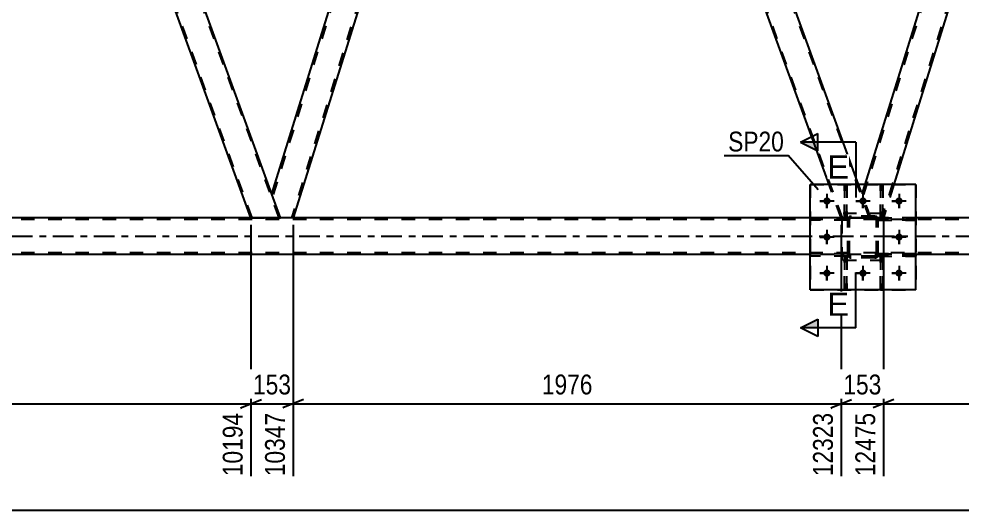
# Model space of a CAD drawing. Header units: millimetres. Extents: x 0 to 1779, y 0 to 560.
# Drawn here: x 1489.1 to 1625.1, y 261.4 to 332.3 of the extents above; entities that cross this region are included whole.
import ezdxf

# ---------------------------------------------------------------- set-up
doc = ezdxf.new("R2010")
doc.units = ezdxf.units.MM
doc.linetypes.add('DXK_LINE_DOT2', pattern=[3.9198, 1.9599, -1.9599])
doc.linetypes.add('DXK_LINE_DOT3', pattern=[5.9187, 2.979, -0.9799, 0.9799, -0.9799])
doc.styles.add('Arial', font='ARIAL.TTF', dxfattribs={"height": 0.2})
doc.styles.add('Arial Narrow', font='ARIALN.TTF', dxfattribs={"height": 0.2})

# ---------------------------------------------------------------- blocks, each defined once
blk = doc.blocks.new('Bolt-814185208-3971 - 3585')
at = {"linetype": 'Continuous'}
for points in [[(1606.13, 306.02, -1), (1605.09, 306.02, -1)], [(1611.33, 306.02, -1), (1610.29, 306.02, -1)], [(1616.53, 306.02, -1), (1615.49, 306.02, -1)], [(1606.13, 300.82, -1), (1605.09, 300.82, -1)], [(1616.53, 300.82, -1), (1615.49, 300.82, -1)], [(1606.13, 295.62, -1), (1605.09, 295.62, -1)], [(1611.33, 295.62, -1), (1610.29, 295.62, -1)], [(1616.53, 295.62, -1), (1615.49, 295.62, -1)]]:
    blk.add_hatch(color=1, dxfattribs=at).paths.add_polyline_path(points)
at = {"color": 1, "linetype": 'Continuous'}
for p, q in [((1605.61, 307.06), (1605.61, 304.98)), ((1610.81, 307.06), (1610.81, 304.98)), ((1616.01, 307.06), (1616.01, 304.98)), ((1606.65, 306.02), (1604.57, 306.02)), ((1611.85, 306.02), (1609.77, 306.02)), ((1617.05, 306.02), (1614.97, 306.02)), ((1606.65, 300.82), (1604.57, 300.82)), ((1605.61, 301.86), (1605.61, 299.78)), ((1617.05, 300.82), (1614.97, 300.82)), ((1616.01, 301.86), (1616.01, 299.78)), ((1605.61, 296.66), (1605.61, 294.58)), ((1610.81, 296.66), (1610.81, 294.58)), ((1616.01, 296.66), (1616.01, 294.58)), ((1606.65, 295.62), (1604.57, 295.62)), ((1611.85, 295.62), (1609.77, 295.62)), ((1617.05, 295.62), (1614.97, 295.62))]:
    blk.add_line(p, q, dxfattribs=at)
blk = doc.blocks.new('Part-814185208-4033 - 3585')
at = {"color": 7, "linetype": 'DXK_LINE_DOT2'}
for p, q in [((1608.61, 298.38), (1603.21, 298.38)), ((1603.21, 298.06), (1603.21, 298.38)), ((1608.61, 298.06), (1603.21, 298.06)), ((1608.01, 298.06), (1608.01, 298.38)), ((1608.61, 298.38), (1608.61, 298.06))]:
    blk.add_line(p, q, dxfattribs=at)
blk = doc.blocks.new('Part-814185208-3770 - 3585')
at = {"color": 7, "linetype": 'DXK_LINE_DOT2'}
for p, q in [((1647.62, 424.82), (1610.8, 306.7)), ((1650.1, 420.94), (1613.52, 303.6)), ((1650.21, 420.62), (1650.23, 420.57)), ((1650.23, 420.57), (1650.21, 420.62)), ((1611.08, 308.42), (1610.66, 307.07)), ((1615.27, 308.42), (1613.77, 303.6)), ((1611.93, 303.6), (1610.66, 307.07)), ((1613.77, 303.6), (1611.93, 303.6))]:
    blk.add_line(p, q, dxfattribs=at)
at = {"color": 2, "linetype": 'Continuous'}
for p, q in [((1647.37, 424.82), (1611.08, 308.42)), ((1648.68, 424.82), (1647.37, 424.82)), ((1650.21, 420.62), (1648.68, 424.82)), ((1650.23, 420.57), (1615.27, 308.42))]:
    blk.add_line(p, q, dxfattribs=at)
blk = doc.blocks.new('Part-814185208-3785 - 3585')
at = {"color": 2, "linetype": 'Continuous'}
for p, q in [((1567.81, 424.82), (1563.55, 424.82)), ((1610.17, 308.42), (1567.81, 424.82)), ((1605.92, 308.42), (1565.08, 420.62))]:
    blk.add_line(p, q, dxfattribs=at)
at = {"color": 7, "linetype": 'DXK_LINE_DOT2'}
for p, q in [((1563.55, 424.82), (1565.08, 420.62)), ((1607.84, 303.6), (1563.72, 424.82)), ((1611.76, 303.6), (1567.64, 424.82)), ((1607.67, 303.6), (1605.92, 308.42)), ((1611.93, 303.6), (1610.17, 308.42)), ((1611.93, 303.6), (1607.67, 303.6))]:
    blk.add_line(p, q, dxfattribs=at)
blk = doc.blocks.new('Part-814185208-3786 - 3585')
at = {"color": 7, "linetype": 'DXK_LINE_DOT2'}
for p, q in [((1608.61, 303.58), (1603.21, 303.58)), ((1603.21, 303.58), (1603.21, 303.26)), ((1608.01, 303.26), (1608.01, 303.58)), ((1608.61, 303.26), (1608.61, 303.58)), ((1608.61, 303.26), (1603.21, 303.26))]:
    blk.add_line(p, q, dxfattribs=at)
blk = doc.blocks.new('Part-814185208-3791 - 3585')
at = {"color": 7, "linetype": 'DXK_LINE_DOT2'}
for p, q in [((1613.01, 298.06), (1613.01, 298.38)), ((1613.01, 298.38), (1618.41, 298.38)), ((1618.41, 298.06), (1613.01, 298.06)), ((1613.61, 298.06), (1613.61, 298.38)), ((1618.41, 298.38), (1618.41, 298.06))]:
    blk.add_line(p, q, dxfattribs=at)
blk = doc.blocks.new('Part-814185208-3811 - 3585')
at = {"color": 2, "linetype": 'Continuous'}
for p, q in [((1562.23, 424.82), (1525.53, 307.07)), ((1563.55, 424.82), (1562.23, 424.82)), ((1565.08, 420.62), (1563.55, 424.82)), ((1565.1, 420.57), (1528.64, 303.6)), ((1526.79, 303.6), (1525.55, 307.02))]:
    blk.add_line(p, q, dxfattribs=at)
at = {"color": 7, "linetype": 'DXK_LINE_DOT2'}
for p, q in [((1562.48, 424.82), (1525.67, 306.7)), ((1564.96, 420.94), (1528.39, 303.6)), ((1565.08, 420.62), (1565.1, 420.57)), ((1565.1, 420.57), (1565.08, 420.62)), ((1525.55, 307.02), (1525.53, 307.07)), ((1528.64, 303.6), (1526.79, 303.6))]:
    blk.add_line(p, q, dxfattribs=at)
blk = doc.blocks.new('Part-814185208-3826 - 3585')
at = {"color": 2, "linetype": 'Continuous'}
for p, q in [((1603.21, 303.6), (1448.14, 303.6)), ((1726.53, 303.6), (1618.41, 303.6)), ((1603.21, 298.32), (1448.14, 298.32)), ((1726.53, 298.32), (1618.41, 298.32))]:
    blk.add_line(p, q, dxfattribs=at)
at = {"color": 7, "linetype": 'DXK_LINE_DOT2'}
for p, q in [((1618.41, 303.6), (1603.21, 303.6)), ((1726.53, 303.36), (1115.58, 303.36)), ((1726.53, 298.56), (1114.8, 298.56)), ((1618.41, 298.32), (1603.21, 298.32))]:
    blk.add_line(p, q, dxfattribs=at)
at = {"color": 7, "linetype": 'DXK_LINE_DOT3'}
blk.add_line((1115.19, 300.96), (1726.53, 300.96), dxfattribs=at)
blk = doc.blocks.new('Part-814185208-3828 - 3585')
at = {"color": 7, "linetype": 'DXK_LINE_DOT2'}
for p, q in [((1608.61, 303.34), (1608.65, 303.52)), ((1608.65, 303.52), (1608.61, 303.34)), ((1608.85, 303.34), (1608.87, 303.43)), ((1608.87, 303.43), (1608.92, 303.51)), ((1608.91, 303.78), (1609.09, 303.82)), ((1609.09, 303.82), (1608.91, 303.78)), ((1608.92, 303.51), (1609, 303.56)), ((1609, 303.56), (1609.09, 303.58)), ((1612.53, 303.82), (1609.09, 303.82)), ((1609.09, 303.58), (1612.53, 303.58)), ((1612.53, 303.82), (1612.71, 303.78)), ((1612.71, 303.78), (1612.53, 303.82)), ((1612.53, 303.58), (1612.62, 303.56)), ((1612.62, 303.56), (1612.7, 303.51)), ((1612.7, 303.51), (1612.75, 303.43)), ((1612.75, 303.43), (1612.77, 303.34)), ((1612.97, 303.52), (1613.01, 303.34)), ((1613.01, 303.34), (1612.97, 303.52)), ((1608.61, 298.3), (1608.61, 303.34)), ((1608.85, 298.3), (1608.85, 303.34)), ((1612.77, 298.3), (1612.77, 303.34)), ((1613.01, 298.3), (1613.01, 303.34)), ((1608.65, 298.11), (1608.61, 298.3)), ((1608.61, 298.3), (1608.65, 298.11)), ((1608.87, 298.2), (1608.85, 298.3)), ((1608.92, 298.13), (1608.87, 298.2)), ((1609, 298.07), (1608.92, 298.13)), ((1609.09, 298.06), (1609, 298.07)), ((1612.53, 298.06), (1609.09, 298.06)), ((1612.62, 298.07), (1612.53, 298.06)), ((1612.7, 298.13), (1612.62, 298.07)), ((1612.75, 298.2), (1612.7, 298.13)), ((1612.77, 298.3), (1612.75, 298.2)), ((1613.01, 298.3), (1612.97, 298.11)), ((1612.97, 298.11), (1613.01, 298.3)), ((1609.09, 297.82), (1608.91, 297.85)), ((1608.91, 297.85), (1609.09, 297.82)), ((1612.53, 297.82), (1609.09, 297.82)), ((1612.71, 297.85), (1612.53, 297.82)), ((1612.53, 297.82), (1612.71, 297.85))]:
    blk.add_line(p, q, dxfattribs=at)
at = {"color": 7, "linetype": 'DXK_LINE_DOT3'}
blk.add_line((1610.81, 300.82), (1610.81, 300.82), dxfattribs=at)
at = {"color": 7, "linetype": 'DXK_LINE_DOT2'}
for centre, start, end in [((1609.09, 303.34), 112.5, 157.5), ((1609.09, 303.34), 112.5, 157.5), ((1612.53, 303.34), 22.5, 67.5), ((1612.53, 303.34), 22.5, 67.5), ((1609.09, 298.3), 202.5, 247.5), ((1609.09, 298.3), 202.5, 247.5), ((1612.53, 298.3), 292.5, 337.5), ((1612.53, 298.3), 292.5, 337.5)]:
    blk.add_arc(centre, 0.48, start, end, dxfattribs=at)
blk = doc.blocks.new('Part-814185208-3829 - 3585')
at = {"color": 7, "linetype": 'DXK_LINE_DOT2'}
for p, q in [((1613.81, 304.22), (1607.81, 304.22)), ((1607.81, 297.42), (1607.81, 304.22)), ((1613.81, 297.42), (1613.81, 304.22)), ((1613.81, 297.42), (1607.81, 297.42))]:
    blk.add_line(p, q, dxfattribs=at)
blk = doc.blocks.new('Part-814185208-3830 - 3585')
at = {"color": 7, "linetype": 'DXK_LINE_DOT2'}
for p, q in [((1613.81, 304.22), (1607.81, 304.22)), ((1607.81, 297.42), (1607.81, 304.22)), ((1613.81, 297.42), (1613.81, 304.22)), ((1613.81, 297.42), (1607.81, 297.42))]:
    blk.add_line(p, q, dxfattribs=at)
blk = doc.blocks.new('Part-814185208-3870 - 3585')
at = {"color": 2, "linetype": 'Continuous'}
for p, q in [((1482.67, 424.82), (1478.42, 424.82)), ((1525.55, 307.02), (1482.67, 424.82)), ((1522.54, 303.6), (1479.94, 420.62))]:
    blk.add_line(p, q, dxfattribs=at)
at = {"color": 7, "linetype": 'DXK_LINE_DOT2'}
for p, q in [((1478.42, 424.82), (1479.94, 420.62)), ((1522.71, 303.6), (1478.59, 424.82)), ((1526.62, 303.6), (1482.5, 424.82)), ((1526.79, 303.6), (1525.55, 307.02)), ((1522.54, 303.6), (1526.79, 303.6))]:
    blk.add_line(p, q, dxfattribs=at)
blk = doc.blocks.new('Part-814185208-3876 - 3585')
at = {"color": 7, "linetype": 'DXK_LINE_DOT2'}
for p, q in [((1608.61, 298.38), (1603.21, 298.38)), ((1603.21, 298.38), (1603.21, 298.06)), ((1608.61, 298.06), (1603.21, 298.06)), ((1608.01, 298.06), (1608.01, 298.38)), ((1608.61, 298.06), (1608.61, 298.38))]:
    blk.add_line(p, q, dxfattribs=at)
blk = doc.blocks.new('Part-814185208-3890 - 3585')
at = {"color": 7, "linetype": 'DXK_LINE_DOT2'}
for p, q in [((1613.36, 293.22), (1613.36, 298.05)), ((1613.36, 298.05), (1613.68, 298.05)), ((1613.68, 298.05), (1613.68, 293.22)), ((1613.36, 297.45), (1613.68, 297.45)), ((1613.68, 293.22), (1613.36, 293.22))]:
    blk.add_line(p, q, dxfattribs=at)
blk = doc.blocks.new('Part-814185208-3893 - 3585')
at = {"color": 7, "linetype": 'DXK_LINE_DOT2'}
for p, q in [((1608.16, 293.22), (1608.16, 298.05)), ((1608.16, 298.05), (1608.48, 298.05)), ((1608.48, 298.05), (1608.48, 293.22)), ((1608.16, 297.45), (1608.48, 297.45)), ((1608.48, 293.22), (1608.16, 293.22))]:
    blk.add_line(p, q, dxfattribs=at)
blk = doc.blocks.new('Part-814185208-3896 - 3585')
at = {"color": 7, "linetype": 'DXK_LINE_DOT2'}
for p, q in [((1613.36, 303.57), (1613.36, 308.42)), ((1613.36, 308.42), (1613.68, 308.42)), ((1613.68, 308.42), (1613.68, 303.57)), ((1613.36, 304.17), (1613.68, 304.17)), ((1613.68, 303.57), (1613.36, 303.57))]:
    blk.add_line(p, q, dxfattribs=at)
blk = doc.blocks.new('Part-814185208-3899 - 3585')
at = {"color": 7, "linetype": 'DXK_LINE_DOT2'}
for p, q in [((1608.16, 303.57), (1608.16, 308.42)), ((1608.16, 308.42), (1608.48, 308.42)), ((1608.48, 308.42), (1608.48, 303.57)), ((1608.16, 304.17), (1608.48, 304.17)), ((1608.48, 303.57), (1608.16, 303.57))]:
    blk.add_line(p, q, dxfattribs=at)
blk = doc.blocks.new('Part-814185208-3952 - 3585')
at = {"color": 7, "linetype": 'DXK_LINE_DOT2'}
for p, q in [((1613.68, 298.05), (1613.36, 298.05)), ((1613.36, 298.05), (1613.36, 293.22)), ((1613.68, 293.22), (1613.68, 298.05)), ((1613.36, 297.45), (1613.68, 297.45)), ((1613.36, 293.22), (1613.68, 293.22))]:
    blk.add_line(p, q, dxfattribs=at)
blk = doc.blocks.new('Bolt-814185208-3970 - 3585')
at = {"color": 1, "linetype": 'Continuous'}
for p, q in [((1605.61, 307.06), (1605.61, 306.36)), ((1610.81, 307.06), (1610.81, 306.36)), ((1616.01, 307.06), (1616.01, 306.36)), ((1604.57, 306.02), (1605.26, 306.02)), ((1605.61, 304.98), (1605.61, 305.67)), ((1606.65, 306.02), (1605.96, 306.02)), ((1609.77, 306.02), (1610.46, 306.02)), ((1610.81, 304.98), (1610.81, 305.67)), ((1611.85, 306.02), (1611.16, 306.02)), ((1614.97, 306.02), (1615.66, 306.02)), ((1616.01, 304.98), (1616.01, 305.67)), ((1617.05, 306.02), (1616.36, 306.02)), ((1604.57, 300.82), (1605.26, 300.82)), ((1605.61, 301.86), (1605.61, 301.16)), ((1606.65, 300.82), (1605.96, 300.82)), ((1614.97, 300.82), (1615.66, 300.82)), ((1616.01, 301.86), (1616.01, 301.16)), ((1617.05, 300.82), (1616.36, 300.82)), ((1605.61, 299.78), (1605.61, 300.47)), ((1616.01, 299.78), (1616.01, 300.47)), ((1605.61, 296.66), (1605.61, 295.96)), ((1610.81, 296.66), (1610.81, 295.96)), ((1616.01, 296.66), (1616.01, 295.96)), ((1604.57, 295.62), (1605.26, 295.62)), ((1605.61, 294.58), (1605.61, 295.27)), ((1606.65, 295.62), (1605.96, 295.62)), ((1609.77, 295.62), (1610.46, 295.62)), ((1610.81, 294.58), (1610.81, 295.27)), ((1611.85, 295.62), (1611.16, 295.62)), ((1614.97, 295.62), (1615.66, 295.62)), ((1616.01, 294.58), (1616.01, 295.27)), ((1617.05, 295.62), (1616.36, 295.62))]:
    blk.add_line(p, q, dxfattribs=at)
blk = doc.blocks.new('Part-814185208-3984 - 3585')
at = {"color": 7, "linetype": 'DXK_LINE_DOT2'}
for p, q in [((1608.61, 303.34), (1608.65, 303.52)), ((1608.65, 303.52), (1608.61, 303.34)), ((1608.85, 303.34), (1608.87, 303.43)), ((1608.87, 303.43), (1608.92, 303.51)), ((1608.91, 303.78), (1609.09, 303.82)), ((1609.09, 303.82), (1608.91, 303.78)), ((1608.92, 303.51), (1609, 303.56)), ((1609, 303.56), (1609.09, 303.58)), ((1612.53, 303.82), (1609.09, 303.82)), ((1609.09, 303.58), (1612.53, 303.58)), ((1612.53, 303.82), (1612.71, 303.78)), ((1612.71, 303.78), (1612.53, 303.82)), ((1612.53, 303.58), (1612.62, 303.56)), ((1612.62, 303.56), (1612.7, 303.51)), ((1612.7, 303.51), (1612.75, 303.43)), ((1612.75, 303.43), (1612.77, 303.34)), ((1612.97, 303.52), (1613.01, 303.34)), ((1613.01, 303.34), (1612.97, 303.52)), ((1608.61, 298.3), (1608.61, 303.34)), ((1608.85, 298.3), (1608.85, 303.34)), ((1612.77, 298.3), (1612.77, 303.34)), ((1613.01, 298.3), (1613.01, 303.34)), ((1608.65, 298.11), (1608.61, 298.3)), ((1608.61, 298.3), (1608.65, 298.11)), ((1608.87, 298.2), (1608.85, 298.3)), ((1608.92, 298.13), (1608.87, 298.2)), ((1609, 298.07), (1608.92, 298.13)), ((1609.09, 298.06), (1609, 298.07)), ((1612.53, 298.06), (1609.09, 298.06)), ((1612.62, 298.07), (1612.53, 298.06)), ((1612.7, 298.13), (1612.62, 298.07)), ((1612.75, 298.2), (1612.7, 298.13)), ((1612.77, 298.3), (1612.75, 298.2)), ((1613.01, 298.3), (1612.97, 298.11)), ((1612.97, 298.11), (1613.01, 298.3)), ((1609.09, 297.82), (1608.91, 297.85)), ((1608.91, 297.85), (1609.09, 297.82)), ((1612.53, 297.82), (1609.09, 297.82)), ((1612.71, 297.85), (1612.53, 297.82)), ((1612.53, 297.82), (1612.71, 297.85))]:
    blk.add_line(p, q, dxfattribs=at)
at = {"color": 7, "linetype": 'DXK_LINE_DOT3'}
blk.add_line((1610.81, 300.82), (1610.81, 300.82), dxfattribs=at)
at = {"color": 7, "linetype": 'DXK_LINE_DOT2'}
for centre, start, end in [((1609.09, 303.34), 112.5, 157.5), ((1609.09, 303.34), 112.5, 157.5), ((1612.53, 303.34), 22.5, 67.5), ((1612.53, 303.34), 22.5, 67.5), ((1609.09, 298.3), 202.5, 247.5), ((1609.09, 298.3), 202.5, 247.5), ((1612.53, 298.3), 292.5, 337.5), ((1612.53, 298.3), 292.5, 337.5)]:
    blk.add_arc(centre, 0.48, start, end, dxfattribs=at)
blk = doc.blocks.new('Part-814185208-4018 - 3585')
at = {"color": 7, "linetype": 'DXK_LINE_DOT2'}
for p, q in [((1603.21, 308.42), (1618.41, 308.42)), ((1603.21, 308.42), (1603.21, 293.22)), ((1618.41, 308.42), (1618.41, 293.22)), ((1603.21, 293.22), (1618.41, 293.22))]:
    blk.add_line(p, q, dxfattribs=at)
blk = doc.blocks.new('Part-814185208-4023 - 3585')
at = {"color": 2, "linetype": 'Continuous'}
for p, q in [((1618.41, 308.42), (1603.21, 308.42)), ((1603.21, 293.22), (1603.21, 308.42)), ((1618.41, 293.22), (1618.41, 308.42)), ((1618.41, 293.22), (1603.21, 293.22))]:
    blk.add_line(p, q, dxfattribs=at)
blk = doc.blocks.new('Part-814185208-4024 - 3585')
at = {"color": 7, "linetype": 'DXK_LINE_DOT2'}
for p, q in [((1613.01, 303.26), (1613.01, 303.58)), ((1613.01, 303.58), (1618.41, 303.58)), ((1613.61, 303.26), (1613.61, 303.58)), ((1618.41, 303.58), (1618.41, 303.26)), ((1618.41, 303.26), (1613.01, 303.26))]:
    blk.add_line(p, q, dxfattribs=at)
blk = doc.blocks.new('Part-814185208-4028 - 3585')
at = {"color": 7, "linetype": 'DXK_LINE_DOT2'}
for p, q in [((1618.41, 303.58), (1613.01, 303.58)), ((1613.01, 303.58), (1613.01, 303.26)), ((1613.61, 303.26), (1613.61, 303.58)), ((1618.41, 303.26), (1618.41, 303.58)), ((1613.01, 303.26), (1618.41, 303.26))]:
    blk.add_line(p, q, dxfattribs=at)
blk = doc.blocks.new('Part-814185208-4029 - 3585')
at = {"color": 7, "linetype": 'DXK_LINE_DOT2'}
for p, q in [((1618.41, 298.38), (1613.01, 298.38)), ((1613.01, 298.38), (1613.01, 298.06)), ((1613.01, 298.06), (1618.41, 298.06)), ((1613.61, 298.06), (1613.61, 298.38)), ((1618.41, 298.06), (1618.41, 298.38))]:
    blk.add_line(p, q, dxfattribs=at)
blk = doc.blocks.new('Part-814185208-4032 - 3585')
at = {"color": 7, "linetype": 'DXK_LINE_DOT2'}
for p, q in [((1608.61, 303.58), (1603.21, 303.58)), ((1603.21, 303.26), (1603.21, 303.58)), ((1608.01, 303.26), (1608.01, 303.58)), ((1608.61, 303.58), (1608.61, 303.26)), ((1608.61, 303.26), (1603.21, 303.26))]:
    blk.add_line(p, q, dxfattribs=at)
blk = doc.blocks.new('Part-814185208-4036 - 3585')
at = {"color": 2, "linetype": 'Continuous'}
blk.add_line((1608.48, 308.42), (1608.16, 308.42), dxfattribs=at)
at = {"color": 7, "linetype": 'DXK_LINE_DOT2'}
for p, q in [((1608.16, 308.42), (1608.16, 303.57)), ((1608.48, 303.57), (1608.48, 308.42)), ((1608.16, 304.17), (1608.48, 304.17)), ((1608.16, 303.57), (1608.48, 303.57))]:
    blk.add_line(p, q, dxfattribs=at)
blk = doc.blocks.new('Part-814185208-4039 - 3585')
at = {"color": 2, "linetype": 'Continuous'}
blk.add_line((1613.68, 308.42), (1613.36, 308.42), dxfattribs=at)
at = {"color": 7, "linetype": 'DXK_LINE_DOT2'}
for p, q in [((1613.36, 308.42), (1613.36, 303.57)), ((1613.68, 303.57), (1613.68, 308.42)), ((1613.36, 304.17), (1613.68, 304.17)), ((1613.36, 303.57), (1613.68, 303.57))]:
    blk.add_line(p, q, dxfattribs=at)
blk = doc.blocks.new('Part-814185208-4042 - 3585')
at = {"color": 7, "linetype": 'DXK_LINE_DOT2'}
for p, q in [((1608.48, 298.05), (1608.16, 298.05)), ((1608.16, 298.05), (1608.16, 293.22)), ((1608.48, 293.22), (1608.48, 298.05)), ((1608.16, 297.45), (1608.48, 297.45)), ((1608.16, 293.22), (1608.48, 293.22))]:
    blk.add_line(p, q, dxfattribs=at)
blk = doc.blocks.new('StraightDimension-814185208-4666 - 3585')
at = {"color": 7, "linetype": 'Continuous'}
blk.add_line((1061.04, 261.45), (1744.75, 261.45), dxfattribs=at)
blk = doc.blocks.new('StraightDimension-814185208-4569 - 3585')
at = {"color": 7, "linetype": 'Continuous'}
for p, q in [((1613.77, 302.6), (1613.77, 266.34)), ((1692.8, 302.6), (1692.8, 266.34)), ((1615.27, 277.38), (1612.27, 276.18)), ((1613.77, 276.78), (1692.8, 276.78)), ((1691.3, 276.18), (1694.3, 277.38))]:
    blk.add_line(p, q, dxfattribs=at)
at = {"color": 0}
blk.add_wipeout([(1657.54, 277.53), (1657.54, 281.73), (1649.03, 281.73), (1649.03, 277.53)], dxfattribs=at)
at = {"color": 3, "style": 'Arial Narrow'}
blk.add_text('1976', height=2.863, dxfattribs=at).set_placement((1649.63, 278.13))
at = {"color": 0, "linetype": 'Continuous'}
blk.add_wipeout([(1692.2, 276.08), (1688, 276.08), (1688, 265.74), (1692.2, 265.74)], dxfattribs=at)
at = {"color": 3, "linetype": 'Continuous', "style": 'Arial Narrow'}
blk.add_text('14451', height=2.863, rotation=90.0002, dxfattribs=at).set_placement((1691.6, 266.34))
blk = doc.blocks.new('StraightDimension-814185208-4473 - 3585')
at = {"color": 7, "linetype": 'Continuous'}
for p, q in [((1443.5, 302.6), (1443.5, 268.17)), ((1522.54, 302.6), (1522.54, 266.34)), ((1445, 277.38), (1442, 276.18)), ((1443.5, 276.78), (1522.54, 276.78)), ((1521.04, 276.18), (1524.04, 277.38))]:
    blk.add_line(p, q, dxfattribs=at)
at = {"color": 0}
blk.add_wipeout([(1487.28, 277.53), (1487.28, 281.73), (1478.76, 281.73), (1478.76, 277.53)], dxfattribs=at)
at = {"color": 3, "style": 'Arial Narrow'}
blk.add_text('1976', height=2.863, dxfattribs=at).set_placement((1479.36, 278.13))
at = {"color": 0, "linetype": 'Continuous'}
blk.add_wipeout([(1521.94, 276.08), (1517.74, 276.08), (1517.74, 265.74), (1521.94, 265.74)], dxfattribs=at)
at = {"color": 3, "linetype": 'Continuous', "style": 'Arial Narrow'}
blk.add_text('10194', height=2.863, rotation=90.0002, dxfattribs=at).set_placement((1521.34, 266.34))
blk = doc.blocks.new('StraightDimension-814185208-4497 - 3585')
at = {"color": 7, "linetype": 'Continuous'}
for p, q in [((1522.54, 302.6), (1522.54, 266.34)), ((1528.64, 302.6), (1528.64, 266.34)), ((1521.04, 276.18), (1524.04, 277.38)), ((1522.54, 276.78), (1528.64, 276.78)), ((1530.14, 277.38), (1527.14, 276.18))]:
    blk.add_line(p, q, dxfattribs=at)
at = {"color": 0}
blk.add_wipeout([(1528.93, 277.53), (1528.93, 281.73), (1522.24, 281.73), (1522.24, 277.53)], dxfattribs=at)
at = {"color": 0, "linetype": 'Continuous'}
blk.add_wipeout([(1528.04, 276.08), (1523.84, 276.08), (1523.84, 265.74), (1528.04, 265.74)], dxfattribs=at)
at = {"color": 3, "style": 'Arial Narrow'}
blk.add_text('153', height=2.863, dxfattribs=at).set_placement((1522.84, 278.13))
at = {"color": 3, "linetype": 'Continuous', "style": 'Arial Narrow'}
blk.add_text('10347', height=2.863, rotation=90.0002, dxfattribs=at).set_placement((1527.44, 266.34))
blk = doc.blocks.new('StraightDimension-814185208-4521 - 3585')
at = {"color": 7, "linetype": 'Continuous'}
for p, q in [((1528.64, 302.6), (1528.64, 266.34)), ((1607.67, 302.6), (1607.67, 266.34)), ((1530.14, 277.38), (1527.14, 276.18)), ((1528.64, 276.78), (1607.67, 276.78)), ((1606.17, 276.18), (1609.17, 277.38))]:
    blk.add_line(p, q, dxfattribs=at)
at = {"color": 0}
blk.add_wipeout([(1572.41, 277.53), (1572.41, 281.73), (1563.9, 281.73), (1563.9, 277.53)], dxfattribs=at)
at = {"color": 3, "style": 'Arial Narrow'}
blk.add_text('1976', height=2.863, dxfattribs=at).set_placement((1564.5, 278.13))
at = {"color": 0, "linetype": 'Continuous'}
blk.add_wipeout([(1607.07, 276.08), (1602.87, 276.08), (1602.87, 265.74), (1607.07, 265.74)], dxfattribs=at)
at = {"color": 3, "linetype": 'Continuous', "style": 'Arial Narrow'}
blk.add_text('12323', height=2.863, rotation=90.0002, dxfattribs=at).set_placement((1606.47, 266.34))
blk = doc.blocks.new('StraightDimension-814185208-4545 - 3585')
at = {"color": 7, "linetype": 'Continuous'}
for p, q in [((1607.67, 302.6), (1607.67, 266.34)), ((1613.77, 302.6), (1613.77, 266.34)), ((1606.17, 276.18), (1609.17, 277.38)), ((1607.67, 276.78), (1613.77, 276.78)), ((1615.27, 277.38), (1612.27, 276.18))]:
    blk.add_line(p, q, dxfattribs=at)
at = {"color": 0}
blk.add_wipeout([(1614.06, 277.53), (1614.06, 281.73), (1607.38, 281.73), (1607.38, 277.53)], dxfattribs=at)
at = {"color": 0, "linetype": 'Continuous'}
blk.add_wipeout([(1613.17, 276.08), (1608.97, 276.08), (1608.97, 265.74), (1613.17, 265.74)], dxfattribs=at)
at = {"color": 3, "style": 'Arial Narrow'}
blk.add_text('153', height=2.863, dxfattribs=at).set_placement((1607.98, 278.13))
at = {"color": 3, "linetype": 'Continuous', "style": 'Arial Narrow'}
blk.add_text('12475', height=2.863, rotation=90.0002, dxfattribs=at).set_placement((1612.57, 266.34))
blk = doc.blocks.new('Mark-814185208-4019 - 3585')
at = {"color": 0}
blk.add_wipeout([(1599.41, 313.16), (1599.41, 316.16), (1591.37, 316.16), (1591.37, 313.16)], dxfattribs=at)
blk.add_wipeout([(1599.41, 313.16), (1599.41, 316.16), (1591.37, 316.16), (1591.37, 313.16)], dxfattribs=at)
at = {"color": 30, "linetype": 'Continuous'}
for p in [(1590.77, 312.56), (1604.36, 307.62)]:
    blk.add_line(p, (1600.01, 312.56), dxfattribs=at)
at = {"color": 3, "style": 'Arial Narrow'}
blk.add_text('SP20', height=2.863, dxfattribs=at).set_placement((1591.37, 313.16))
blk = doc.blocks.new('SectionMark-814185208-5312 - 3585')
at = {"linetype": 'Continuous'}
for points in [[(1604.3, 314.51), (1604.3, 313.26), (1601.8, 314.51)], [(1604.3, 288.97), (1604.3, 287.72), (1601.8, 287.72)]]:
    blk.add_hatch(color=6, dxfattribs=at).paths.add_polyline_path(points)
at = {"color": 6, "linetype": 'Continuous'}
for p, q in [((1601.8, 314.51), (1604.3, 315.76)), ((1604.3, 313.26), (1604.3, 315.76)), ((1609.8, 314.51), (1601.8, 314.51)), ((1601.8, 314.51), (1604.3, 313.26)), ((1609.8, 314.51), (1609.8, 306.51)), ((1609.8, 287.72), (1609.8, 295.72)), ((1601.8, 287.72), (1604.3, 288.97)), ((1604.3, 288.97), (1604.3, 286.47)), ((1609.8, 287.72), (1601.8, 287.72)), ((1604.3, 286.47), (1601.8, 287.72))]:
    blk.add_line(p, q, dxfattribs=at)
at = {"color": 0, "linetype": 'Continuous'}
for points in [[(1608.8, 309.26), (1608.8, 312.76), (1605.69, 312.76), (1605.69, 309.26)], [(1608.8, 289.47), (1608.8, 292.97), (1605.69, 292.97), (1605.69, 289.47)]]:
    blk.add_wipeout(points, dxfattribs=at)
at = {"color": 3, "linetype": 'Continuous', "style": 'Arial'}
for p in [(1605.69, 309.26), (1605.69, 289.47)]:
    blk.add_text('E', height=3.34, dxfattribs=at).set_placement(p)

msp = doc.modelspace()

# ---------------------------------------------------------------- block references
for name in ['Part-814185208-3870 - 3585', 'Part-814185208-3811 - 3585', 'Part-814185208-3785 - 3585', 'Part-814185208-3770 - 3585', 'Part-814185208-4018 - 3585', 'Part-814185208-4023 - 3585', 'Part-814185208-3899 - 3585', 'Part-814185208-4036 - 3585', 'Part-814185208-3896 - 3585', 'Part-814185208-4039 - 3585', 'Bolt-814185208-3971 - 3585', 'Bolt-814185208-3970 - 3585', 'Part-814185208-3826 - 3585', 'Part-814185208-3786 - 3585', 'Part-814185208-4032 - 3585', 'Part-814185208-3829 - 3585', 'Part-814185208-3830 - 3585', 'Part-814185208-3828 - 3585', 'Part-814185208-3984 - 3585', 'Part-814185208-4024 - 3585', 'Part-814185208-4028 - 3585', 'Part-814185208-4033 - 3585', 'Part-814185208-3876 - 3585', 'Part-814185208-3893 - 3585', 'Part-814185208-4042 - 3585', 'Part-814185208-3791 - 3585', 'Part-814185208-4029 - 3585', 'Part-814185208-3890 - 3585', 'Part-814185208-3952 - 3585']:
    msp.add_blockref(name, (0, 0))

# ---------------------------------------------------------------- next in the draw order: block references
msp.add_blockref('StraightDimension-814185208-4666 - 3585', (0, 0))

# ---------------------------------------------------------------- next in the draw order: block references
for name in ['Mark-814185208-4019 - 3585', 'StraightDimension-814185208-4473 - 3585', 'StraightDimension-814185208-4569 - 3585']:
    msp.add_blockref(name, (0, 0))

# ---------------------------------------------------------------- next in the draw order: block references
msp.add_blockref('StraightDimension-814185208-4497 - 3585', (0, 0))

# ---------------------------------------------------------------- next in the draw order: block references
msp.add_blockref('StraightDimension-814185208-4521 - 3585', (0, 0))

# ---------------------------------------------------------------- next in the draw order: block references
msp.add_blockref('StraightDimension-814185208-4545 - 3585', (0, 0))

# ---------------------------------------------------------------- next in the draw order: block references
msp.add_blockref('SectionMark-814185208-5312 - 3585', (0, 0))

doc.saveas('drawing.dxf')
